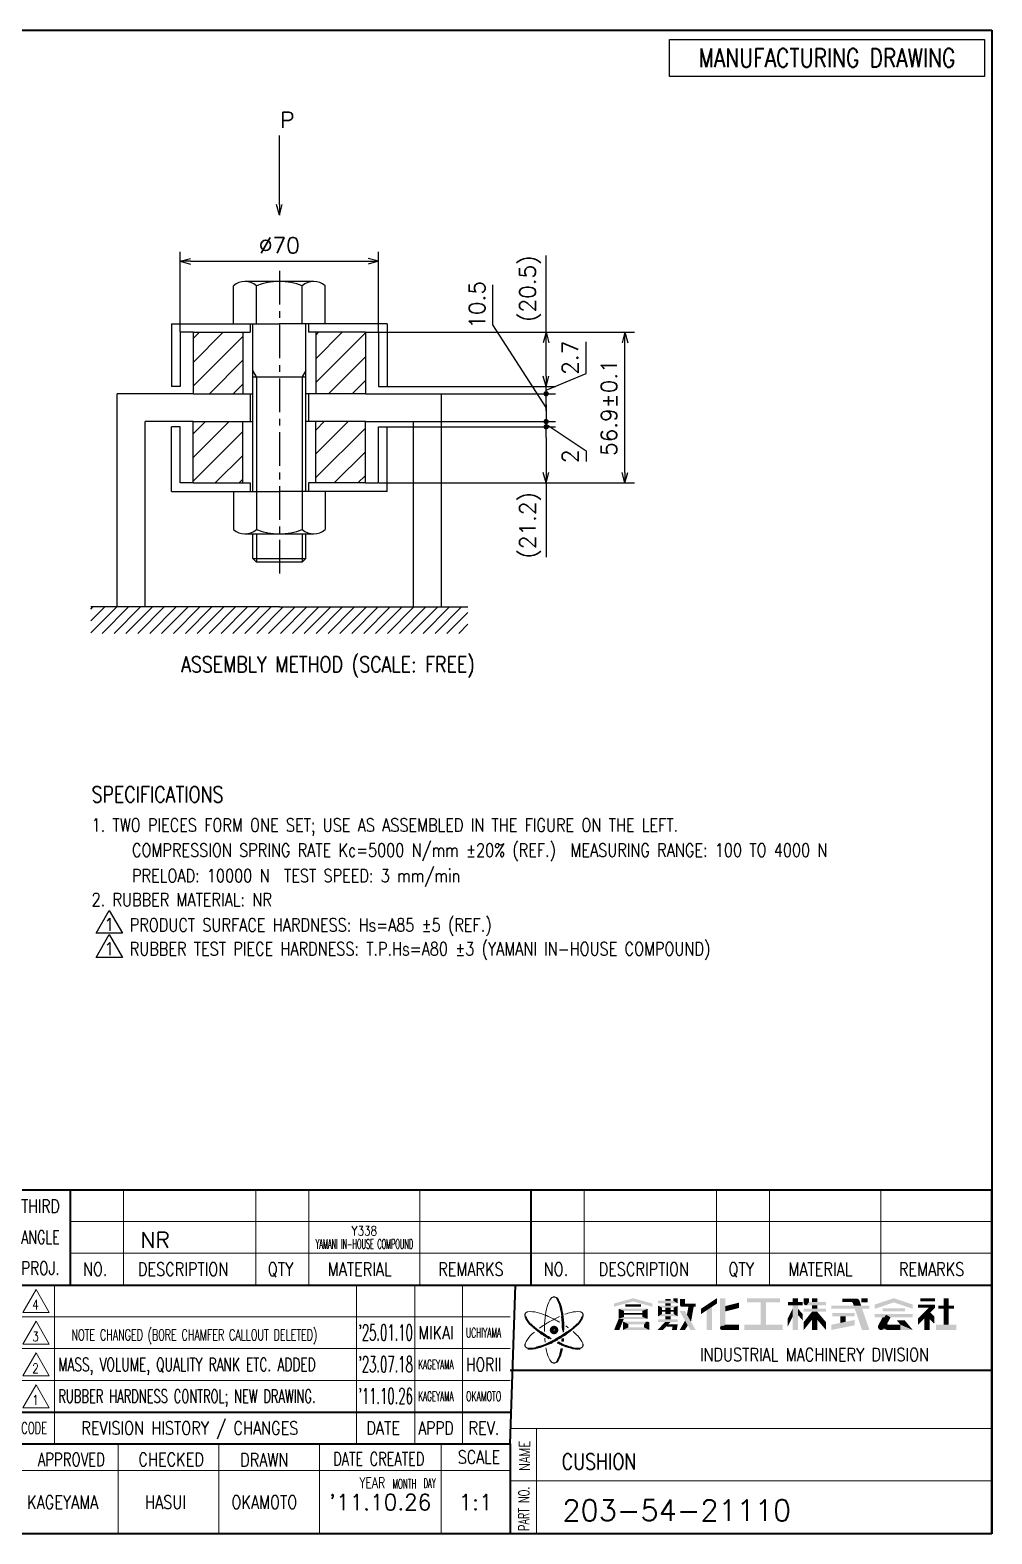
# Model space of a CAD drawing. Header units: millimetres. Extents: x 9 to 405, y 6 to 290.
# Drawn here: x 223.9 to 405.5, y 6.5 to 290.5 of the extents above; entities that cross this region are included whole.
import ezdxf
from ezdxf.enums import TextEntityAlignment as Align

# ---------------------------------------------------------------- set-up
doc = ezdxf.new("R2010")
doc.units = ezdxf.units.MM
doc.header["$LTSCALE"] = 0.2
doc.linetypes.add('CENTER', pattern=[50.8, 31.75, -6.35, 6.35, -6.35])
doc.layers.get('0').update_dxf_attribs({"linetype": 'CONTINUOUS'})
for name, color, linetype in [('1', 4, 'CONTINUOUS'), ('CENTER', 1, 'CENTER'), ('GAWA', 2, 'CONTINUOUS'), ('HOJYO', 6, 'CONTINUOUS'), ('SCALE', 4, 'CONTINUOUS')]:
    doc.layers.add(name, color=color, linetype=linetype)
doc.layers.add('AM_BOR_GAWA', color=2, linetype='CONTINUOUS', lineweight=40)
doc.styles.add('ITL-SET', font='ITALIC', dxfattribs={"bigfont": 'BIGFONT'})
doc.styles.add('ROMANS_EN', font='romans.shx')
doc.styles.get("Standard").update_dxf_attribs({"font": 'txt.shx', "bigfont": 'extfont2.shx'})
doc.dimstyles.new('YAZ1', dxfattribs={"dimtxt": 3, "dimasz": 2, "dimexe": 1.8, "dimexo": 0.1, "dimgap": 0, "dimtad": 1, "dimdec": 3, "dimzin": 9, "dimtxsty": 'STANDARD', "dimblk": 'YAZ1', "dimblk1": 'YAZ1', "dimblk2": 'YAZ1', "dimsah": 1, "dimcen": 0.1, "dimclrd": 256, "dimclre": 256, "dimclrt": 256, "dimazin": 3, "dimtfac": 1, "dimtdec": 3, "dimtmove": 2, "dimatfit": 1, "dimldrblk": 'YAZ1', "dimtvp": 1, "dimtzin": 9})

# ---------------------------------------------------------------- blocks, each defined once
blk = doc.blocks.new('nut_m201')
for p, q in [((-17.32, 0), (-17.32, 14.4)), ((12.99, 16), (-12.99, 16)), ((-8.66, 0), (-8.66, 14.4)), ((8.66, 0), (8.66, 14.4)), ((17.32, 0), (17.32, 14.4))]:
    blk.add_line(p, q)
for centre, radius, start, end in [((-12.99, 9.34), 6.66, 49.441, 130.559), ((0, -8.24), 24.24, 69.065, 110.935), ((12.99, 9.34), 6.66, 49.441, 130.559)]:
    blk.add_arc(centre, radius, start, end)
blk = doc.blocks.new('YAZ1')
for p, q in [((0, 0), (-1, 0.27)), ((0, 0), (-1, -0.27)), ((-1, 0), (0, 0))]:
    blk.add_line(p, q)
blk = doc.blocks.new('*D10')
at = {"layer": 'SCALE', "lineweight": -2, "transparency": 16777216}
for p, q in [((252.19, 233.52), (252.19, 248.65)), ((289.69, 233.52), (289.69, 248.65)), ((254.19, 246.85), (287.69, 246.85))]:
    blk.add_line(p, q, dxfattribs=at)
at = {"layer": 'SCALE', "lineweight": -2, "transparency": 16777216, "xscale": 2, "yscale": 2, "zscale": 2, "rotation": 180}
blk.add_blockref('YAZ1', (252.19, 246.85), dxfattribs=at)
at = {"layer": 'SCALE', "lineweight": -2, "transparency": 16777216, "xscale": 2, "yscale": 2, "zscale": 2}
blk.add_blockref('YAZ1', (289.69, 246.85), dxfattribs=at)
at = {"layer": 'SCALE', "transparency": 16777216, "insert": (270.94, 249.85), "char_height": 3, "attachment_point": 5}
blk.add_mtext('\\A1;%%c70', dxfattribs=at)
blk = doc.blocks.new('DOT1', base_point=(184, 131))
blk.add_line((183, 131), (184, 131))
at = {"const_width": 0.25}
blk.add_lwpolyline([(183.875, 131, 1), (184.125, 131, 1)], format="xyb", close=True, dxfattribs=at)
blk = doc.blocks.new('*D11')
at = {"layer": 'SCALE', "lineweight": -2, "transparency": 16777216}
for p, q in [((291.39, 215.57), (323.12, 215.57)), ((321.32, 213.57), (321.32, 206.97)), ((289.79, 204.97), (323.12, 204.97)), ((321.32, 204.97), (321.32, 190.97))]:
    blk.add_line(p, q, dxfattribs=at)
at = {"layer": 'SCALE', "lineweight": -2, "transparency": 16777216, "xscale": 2, "yscale": 2, "zscale": 2}
for name, p, rotation in [('DOT1', (321.32, 215.57), 90), ('YAZ1', (321.32, 204.97), 270)]:
    blk.add_blockref(name, p, dxfattribs=dict(at, rotation=rotation))
at = {"layer": 'SCALE', "transparency": 16777216, "insert": (318.32, 196.97), "char_height": 3, "attachment_point": 5, "rotation": 90}
blk.add_mtext('\\A1;(21.2)', dxfattribs=at)
blk = doc.blocks.new('*D12')
at = {"layer": 'SCALE', "lineweight": -2, "transparency": 16777216}
for p, q in [((321.32, 218.57), (321.32, 220.57)), ((296.39, 216.57), (323.12, 216.57)), ((321.32, 215.57), (321.32, 216.57)), ((321.32, 215.57), (321.32, 216.57)), ((321.32, 216.07), (328.85, 211.01)), ((291.39, 215.57), (323.12, 215.57)), ((321.32, 213.57), (321.32, 211.57)), ((328.85, 211.01), (328.85, 209.01))]:
    blk.add_line(p, q, dxfattribs=at)
at = {"layer": 'SCALE', "lineweight": -2, "transparency": 16777216, "xscale": 2, "yscale": 2, "zscale": 2}
for p, rotation in [((321.32, 216.57), 270), ((321.32, 215.57), 90)]:
    blk.add_blockref('DOT1', p, dxfattribs=dict(at, rotation=rotation))
at = {"layer": 'SCALE', "transparency": 16777216, "insert": (325.85, 210.01), "char_height": 3, "attachment_point": 5, "rotation": 90}
blk.add_mtext('\\A1;2', dxfattribs=at)
blk = doc.blocks.new('*D13')
at = {"layer": 'SCALE', "lineweight": -2, "transparency": 16777216}
for p, q in [((311.28, 234.86), (311.28, 242.36)), ((321.32, 219.2), (311.28, 234.86)), ((301.64, 221.82), (323.12, 221.82)), ((321.32, 218.57), (321.32, 219.82)), ((296.39, 216.57), (323.12, 216.57))]:
    blk.add_line(p, q, dxfattribs=at)
at = {"layer": 'SCALE', "lineweight": -2, "transparency": 16777216, "xscale": 2, "yscale": 2, "zscale": 2}
for p, rotation in [((321.32, 221.82), 90), ((321.32, 216.57), 270)]:
    blk.add_blockref('DOT1', p, dxfattribs=dict(at, rotation=rotation))
at = {"layer": 'SCALE', "transparency": 16777216, "insert": (308.28, 238.61), "char_height": 3, "attachment_point": 5, "rotation": 90}
blk.add_mtext('\\A1;10.5', dxfattribs=at)
blk = doc.blocks.new('*D14')
at = {"layer": 'SCALE', "lineweight": -2, "transparency": 16777216}
for p, q in [((328.85, 225.62), (328.85, 231.62)), ((321.32, 225.17), (321.32, 227.17)), ((321.32, 222.5), (328.85, 225.62)), ((291.39, 223.17), (323.12, 223.17)), ((301.64, 221.82), (323.12, 221.82)), ((321.32, 221.82), (321.32, 223.17)), ((321.32, 221.82), (321.32, 223.17)), ((321.32, 219.82), (321.32, 217.82))]:
    blk.add_line(p, q, dxfattribs=at)
at = {"layer": 'SCALE', "lineweight": -2, "transparency": 16777216, "xscale": 2, "yscale": 2, "zscale": 2}
for name, p, rotation in [('YAZ1', (321.32, 223.17), 270), ('DOT1', (321.32, 221.82), 90)]:
    blk.add_blockref(name, p, dxfattribs=dict(at, rotation=rotation))
at = {"layer": 'SCALE', "transparency": 16777216, "insert": (325.85, 228.62), "char_height": 3, "attachment_point": 5, "rotation": 90}
blk.add_mtext('\\A1;2.7', dxfattribs=at)
blk = doc.blocks.new('*D15')
at = {"layer": 'SCALE', "lineweight": -2, "transparency": 16777216}
for p, q in [((321.32, 233.42), (321.32, 247.92)), ((289.79, 233.42), (323.12, 233.42)), ((321.32, 225.17), (321.32, 231.42)), ((291.39, 223.17), (323.12, 223.17))]:
    blk.add_line(p, q, dxfattribs=at)
at = {"layer": 'SCALE', "lineweight": -2, "transparency": 16777216, "xscale": 2, "yscale": 2, "zscale": 2}
for p, rotation in [((321.32, 233.42), 90), ((321.32, 223.17), 270)]:
    blk.add_blockref('YAZ1', p, dxfattribs=dict(at, rotation=rotation))
at = {"layer": 'SCALE', "transparency": 16777216, "insert": (318.32, 241.67), "char_height": 3, "attachment_point": 5, "rotation": 90}
blk.add_mtext('\\A1;(20.5)', dxfattribs=at)
blk = doc.blocks.new('*D16')
at = {"layer": 'SCALE', "lineweight": -2, "transparency": 16777216}
for p, q in [((289.79, 233.42), (337.99, 233.42)), ((336.19, 206.97), (336.19, 231.42)), ((289.79, 204.97), (337.99, 204.97))]:
    blk.add_line(p, q, dxfattribs=at)
at = {"layer": 'SCALE', "lineweight": -2, "transparency": 16777216, "xscale": 2, "yscale": 2, "zscale": 2}
for p, rotation in [((336.19, 233.42), 90), ((336.19, 204.97), 270)]:
    blk.add_blockref('YAZ1', p, dxfattribs=dict(at, rotation=rotation))
at = {"layer": 'SCALE', "transparency": 16777216, "insert": (333.19, 219.2), "char_height": 3, "attachment_point": 5, "rotation": 90}
blk.add_mtext('\\A1;56.9±0.1', dxfattribs=at)
blk = doc.blocks.new('rireki')
at = {"layer": 'SCALE'}
blk.add_lwpolyline([(2.5, -1.44), (-2.5, -1.44), (0, 2.89)], close=True, dxfattribs=at)
blk.add_attdef('NO', text='', height=2.4, dxfattribs=at).set_placement((0, -1), align=Align.CENTER)
blk = doc.blocks.new('A3-format')
at = {"layer": 'AM_BOR_GAWA', "color": 2}
for p, q in [((14.5, 290.5), (405.5, 290.5)), ((14.5, 6.5), (14.5, 290.5)), ((405.5, 290.5), (405.5, 6.5)), ((405.5, 6.5), (14.5, 6.5))]:
    blk.add_line(p, q, dxfattribs=at)
blk = doc.blocks.new('A3-title-bg')
at = {"layer": 'AM_BOR_GAWA', "color": 2, "lineweight": 40}
for p, q in [((-184, 47), (-184, 65)), ((-184, 65), (0, 65)), ((-174, 47), (-174, 65)), ((-87, 47), (-87, 65)), ((0, 47), (0, 65)), ((-184, 17), (-184, 47)), ((-184, 47), (-89.94, 47)), ((-91, 17), (-89.94, 47)), ((-89.94, 47), (0, 47)), ((0, 0), (0, 47)), ((-91, 30.91), (0, 30.91)), ((-184, 0), (-184, 17)), ((-184, 17), (-91, 17)), ((-91, 17), (-91, 0)), ((0, 0), (-184, 0))]:
    blk.add_line(p, q, dxfattribs=at)
at = {"layer": 'AM_BOR_GAWA', "color": 9, "lineweight": 20}
for p, q in [((-164, 47), (-164, 65)), ((-139, 47), (-139, 65)), ((-129, 47), (-129, 65)), ((-108, 47), (-108, 65)), ((-77, 47), (-77, 65)), ((-52, 47), (-52, 65)), ((-42, 47), (-42, 65)), ((-21, 47), (-21, 65)), ((-174, 59), (0, 59)), ((-174, 53), (0, 53)), ((-183, 41.83), (-180.5, 46.17)), ((-180.5, 46.17), (-178, 41.83)), ((-177, 47), (-177, 17)), ((-120, 47), (-120, 17)), ((-109, 47), (-109, 17)), ((-100, 47), (-100, 17)), ((-184, 41), (-91, 41)), ((-183, 41.83), (-178, 41.83)), ((-183, 35.83), (-180.5, 40.17)), ((-180.5, 40.17), (-178, 35.83)), ((-184, 35), (-91, 35)), ((-183, 35.83), (-178, 35.83)), ((-183, 29.83), (-180.5, 34.17)), ((-180.5, 34.17), (-178, 29.83)), ((-184, 29), (-91, 29)), ((-183, 29.83), (-178, 29.83)), ((-183, 23.83), (-180.5, 28.17)), ((-180.5, 28.17), (-178, 23.83)), ((-183, 23.83), (-178, 23.83)), ((-91, 19.91), (0, 19.91)), ((-86, 19.91), (-86, 0)), ((-165, 17), (-165, 0)), ((-146, 17), (-146, 0)), ((-127, 0), (-127, 17)), ((-104, 0), (-104, 17)), ((-184, 12), (-91, 12)), ((-91, 10), (0, 10))]:
    blk.add_line(p, q, dxfattribs=at)
at = {"layer": 'AM_BOR_GAWA', "color": 8, "lineweight": 20}
blk.add_line((-11.74, 40.71), (-10.88, 39.85), dxfattribs=at)
at = {"layer": 'AM_BOR_GAWA', "color": 9, "lineweight": 40}
blk.add_line((-184, 23), (-91, 23), dxfattribs=at)
at = {"layer": 'AM_BOR_GAWA', "color": 8, "lineweight": 20}
for points, const_width in [([(-58.72, 43.3, 1.142857), (-58.37, 43.3, 1.142857)], 0.4), ([(-35.34, 43.59, 1), (-34.94, 43.59, 1)], 0.4), ([(-25.74, 43.91, 1), (-25.24, 43.91, 1)], 0.5), ([(-11.04, 43.11, 1), (-10.84, 43.11, 1)], 0.2), ([(-11.04, 42.79, 1), (-10.84, 42.79, 1)], 0.2), ([(-65.27, 39.71, 1), (-64.87, 39.71, 1)], 0.4), ([(-83.14, 38.51, 1), (-82.24, 38.51, 1)], 0.702), ([(-51.14, 38.91, 1), (-50.74, 38.91, 1)], 0.4), ([(-21.23, 39.11, 1), (-20.63, 39.11, 1)], 0.6)]:
    blk.add_lwpolyline(points, format="xyb", close=True, dxfattribs=dict(at, const_width=const_width))
for points, const_width in [([(-28.24, 44.11), (-26.61, 44.11, -0.321798), (-25.95, 43.63), (-25.8, 43.2)], 0.6), ([(-19.58, 41.15), (-20.17, 40.04, 0.568326), (-19.56, 39.01), (-17.27, 39.01)], 1)]:
    blk.add_lwpolyline(points, format="xyb", dxfattribs=dict(at, const_width=const_width))
at = {"layer": 'AM_BOR_GAWA', "color": 9, "lineweight": 20}
for centre, radius, start, end in [((-70.98, 39.22), 13.5, 163.9948, 173.2242), ((-78.86, 41.48), 5.31, 145.2974, 163.9948), ((-82.69, 44.13), 0.65, 90, 145.2974), ((-82.69, 44.13), 0.6, 90, 145.2974), ((-87.56, 41.32), 0.65, 94.7026, 150), ((-87.56, 41.32), 0.6, 94.7026, 150), ((-87.18, 36.68), 5.31, 76.0052, 94.7026), ((-88.75, 30.39), 11.79, 66.7758, 76.0052), ((-72.66, 21.14), 21.85, 120, 125.7357), ((-69.23, 39.01), 15.27, 173.2242, 181.9026), ((-92.71, 21.14), 21.85, 60, 66.7758), ((-72.66, 21.14), 21.85, 114.3148, 120), ((-88.98, 26.6), 15.27, 61.1646, 61.9026), ((-76.63, 30.39), 11.79, 103.9948, 109.8782), ((-78.2, 36.68), 5.31, 85.2974, 103.9948), ((-77.82, 41.32), 0.6, 30, 85.2974), ((-77.82, 41.32), 0.65, 30, 85.2974), ((-83.35, 33.7), 5.31, 136.0052, 154.7026), ((-78.69, 29.2), 11.79, 130.7431, 136.0052), ((-62.64, 38.51), 21.85, 180, 180.8005), ((-62.64, 38.51), 21.85, 184.0993, 186.0535), ((-88.98, 26.6), 15.27, 53.7049, 56.208), ((-87.92, 28.01), 13.5, 43.9948, 48.9857), ((-82.03, 33.7), 5.31, 25.2974, 43.9948), ((-87.56, 35.69), 0.65, 154.7026, 210), ((-87.56, 35.69), 0.6, 154.7026, 210), ((-72.63, 37.32), 11.79, 190.6994, 196.0052), ((-77.82, 35.69), 0.6, 330, 25.2974), ((-77.82, 35.69), 0.65, 330, 25.2974), ((-78.86, 35.53), 5.31, 196.0052, 214.7026), ((-82.69, 32.88), 0.65, 214.7026, 270), ((-82.69, 32.88), 0.6, 214.7026, 270)]:
    blk.add_arc(centre, radius, start, end, dxfattribs=at)
at = {"layer": 'AM_BOR_GAWA', "color": 8, "lineweight": 20}
for centre, radius, start, end in [((-82.69, 44.13), 0.65, 34.7026, 90), ((-82.69, 44.13), 0.6, 34.7026, 90), ((-87.56, 41.32), 0.65, 150, 205.2974), ((-87.56, 41.32), 0.6, 150, 205.2974), ((-77.82, 41.32), 0.6, 334.7026, 30), ((-77.82, 41.32), 0.65, 334.7026, 30), ((-87.56, 35.69), 0.65, 210, 265.2974), ((-87.56, 35.69), 0.6, 210, 265.2974), ((-77.82, 35.69), 0.6, 274.7026, 330), ((-77.82, 35.69), 0.65, 274.7026, 330), ((-82.69, 32.88), 0.6, 270, 325.2974), ((-82.69, 32.88), 0.65, 270, 325.2974)]:
    blk.add_arc(centre, radius, start, end, dxfattribs=at)
at = {"layer": 'AM_BOR_GAWA', "color": 2, "lineweight": 40}
for centre, radius, start, end in [((-86.52, 41.48), 5.31, 16.0052, 34.7026), ((-92.75, 39.69), 11.74, 6.7758, 16.0052), ((-92.75, 39.69), 11.79, 6.7758, 16.0052), ((-83.35, 43.31), 5.31, 205.2974, 223.9948), ((-102.74, 38.51), 21.75, 0, 6.7758), ((-102.74, 38.51), 21.85, 0, 6.7758), ((-82.03, 43.31), 5.31, 316.0052, 334.7026), ((-78.69, 47.81), 11.79, 223.9948, 233.2242), ((-78.69, 47.81), 11.74, 223.9948, 233.2242), ((-72.66, 55.87), 21.85, 233.2242, 240), ((-72.66, 55.87), 21.75, 233.2242, 240), ((-89.86, 49.91), 15.17, 293.2242, 301.9026), ((-89.86, 49.91), 15.27, 293.2242, 301.9026), ((-92.71, 55.87), 21.75, 300, 306.7758), ((-92.71, 55.87), 21.85, 300, 306.7758), ((-102.74, 38.51), 21.85, 354.3049, 355.8564), ((-86.69, 47.81), 11.74, 306.7758, 316.0052), ((-86.69, 47.81), 11.79, 306.7758, 316.0052), ((-87.18, 40.34), 5.31, 265.2974, 283.9948), ((-89.16, 48.29), 13.45, 283.9948, 293.2242), ((-89.16, 48.29), 13.5, 283.9948, 293.2242), ((-72.66, 55.87), 21.85, 244.4868, 246.7758), ((-72.66, 55.87), 21.75, 244.5635, 246.7758), ((-92.75, 37.32), 11.74, 343.9948, 348.9011), ((-92.75, 37.32), 11.79, 343.9948, 348.8521), ((-76.63, 46.63), 11.79, 246.7758, 256.0052), ((-76.63, 46.63), 11.74, 246.7758, 256.0052), ((-102.74, 38.51), 21.75, 354.4384, 355.7143), ((-78.2, 40.34), 5.31, 256.0052, 274.7026), ((-86.52, 35.53), 5.31, 325.2974, 343.9948)]:
    blk.add_arc(centre, radius, start, end, dxfattribs=at)
at = {"layer": 'AM_BOR_GAWA', "color": 2, "lineweight": 20}
for centre, radius, start, end in [((-72.66, 55.87), 21.85, 240, 240.6897), ((-72.66, 55.87), 21.75, 240, 240.9213), ((-102.74, 38.51), 21.75, 358.9261, 360), ((-102.74, 38.51), 21.85, 359.1171, 360)]:
    blk.add_arc(centre, radius, start, end, dxfattribs=at)
at = {"layer": 'AM_BOR_GAWA', "color": 8, "lineweight": 20}
for points in [[(-71.34, 43.52), (-67.74, 44.51), (-71.34, 42.92), (-67.74, 43.9)], [(-69.24, 43.34), (-66.24, 43.34), (-69.24, 42.89), (-66.24, 42.89)], [(-67.74, 44.51), (-64.14, 43.52), (-67.74, 43.9), (-64.14, 42.92)], [(-63.04, 44.03), (-60.14, 44.03), (-63.04, 43.53), (-59.34, 43.53)], [(-63.04, 43.08), (-59.34, 43.08), (-62.29, 42.73), (-60.09, 42.73)], [(-63.04, 43.08), (-62.29, 42.73), (-63.04, 41.08), (-62.29, 41.53)], [(-61.69, 44.35), (-60.69, 44.35), (-61.69, 44.03), (-60.69, 44.03)], [(-61.69, 43.53), (-60.69, 43.53), (-61.69, 43.08), (-60.69, 43.08)], [(-61.69, 42.73), (-60.69, 42.73), (-61.69, 42.28), (-60.69, 42.28)], [(-60.14, 44.51), (-59.34, 44.51), (-60.14, 44.03), (-59.34, 43.53)], [(-60.09, 42.73), (-59.34, 43.08), (-60.09, 41.53), (-59.34, 41.08)], [(-58.92, 44.35), (-57.97, 44.35), (-58.92, 43.3), (-57.97, 43.5)], [(-58.92, 43.3), (-57.97, 43.5), (-58.52, 42.9), (-57.97, 43.5)], [(-57.97, 43.5), (-55.94, 43.5), (-58.52, 42.9), (-55.94, 42.9)], [(-57.32, 42.9), (-56.32, 42.9), (-57.58, 41.41), (-56.82, 40.06)], [(-54.94, 42.51), (-51.94, 44.51), (-54.94, 41.51), (-51.94, 43.51)], [(-53.84, 42.24), (-52.84, 42.91), (-53.84, 38.51), (-52.84, 38.51)], [(-51.34, 44.51), (-50.34, 44.51), (-51.34, 38.91), (-50.34, 39.51)], [(-50.34, 43.02), (-47.74, 43.68), (-50.34, 42.02), (-47.74, 42.68)], [(-46.24, 44.51), (-40.04, 44.51), (-46.24, 43.71), (-40.04, 43.71)], [(-43.64, 43.71), (-42.64, 43.71), (-43.64, 39.51), (-42.64, 39.51)], [(-38.53, 43.79), (-35.73, 43.79), (-38.53, 43.19), (-35.73, 43.19)], [(-37.63, 44.51), (-36.63, 44.51), (-37.63, 43.79), (-36.63, 43.79)], [(-37.63, 43.19), (-36.63, 43.19), (-37.63, 38.51), (-36.63, 38.51)], [(-35.54, 44.51), (-34.54, 44.51), (-35.54, 43.59), (-34.54, 43.79)], [(-35.54, 43.59), (-34.54, 43.79), (-35.14, 43.19), (-34.54, 43.79)], [(-34.54, 43.79), (-31.34, 43.79), (-35.14, 43.19), (-31.34, 43.19)], [(-33.99, 44.51), (-32.99, 44.51), (-33.99, 43.79), (-32.99, 43.79)], [(-33.99, 43.19), (-32.99, 43.19), (-33.99, 42.55), (-32.99, 42.55)], [(-30.34, 43.11), (-23.14, 43.11), (-30.34, 42.51), (-23.14, 42.51)], [(-26.53, 44.41), (-25.49, 44.41), (-26.09, 43.11), (-25.01, 44.07)], [(-26.09, 43.11), (-25.01, 44.07), (-26.09, 43.11), (-24.69, 43.11)], [(-24.64, 44.51), (-23.44, 44.51), (-24.64, 43.71), (-23.44, 43.71)], [(-22.14, 43.31), (-18.54, 44.51), (-22.14, 42.51), (-18.54, 43.71)], [(-20.64, 42.61), (-16.44, 42.61), (-20.64, 42.01), (-16.44, 42.01)], [(-18.54, 44.51), (-14.94, 43.31), (-18.54, 43.71), (-14.94, 42.51)], [(-13.94, 43.31), (-10.94, 43.31), (-13.94, 42.71), (-11.94, 42.71)], [(-11.94, 42.71), (-10.8, 42.65), (-13.94, 40.71), (-13.94, 39.51)], [(-13.54, 44.51), (-10.74, 44.51), (-13.54, 43.91), (-10.74, 43.91)], [(-11.94, 42.71), (-10.94, 43.31), (-11.94, 42.71), (-10.74, 43.11)], [(-11.94, 42.71), (-10.74, 43.11), (-11.94, 42.71), (-10.74, 42.79)], [(-11.94, 42.71), (-10.74, 42.79), (-11.94, 42.71), (-10.8, 42.65)], [(-10.14, 43.11), (-7.14, 43.11), (-10.14, 42.51), (-7.14, 42.51)], [(-9.14, 44.51), (-8.14, 44.51), (-9.14, 43.11), (-8.14, 43.11)], [(-70.49, 40.61), (-69.51, 40.61), (-71.34, 38.51), (-70.36, 38.51)], [(-70.49, 42.51), (-69.49, 42.13), (-70.49, 40.61), (-69.49, 40.98)], [(-70.49, 42.51), (-64.99, 42.51), (-69.49, 42.13), (-65.99, 42.13)], [(-69.49, 40.98), (-65.99, 40.98), (-70.49, 40.61), (-64.99, 40.61)], [(-69.67, 40.11), (-68.67, 39.61), (-69.67, 38.51), (-68.67, 39.01)], [(-69.67, 40.11), (-65.07, 40.11), (-68.67, 39.61), (-65.67, 39.61)], [(-69.49, 41.71), (-65.99, 41.71), (-69.49, 41.41), (-65.99, 41.41)], [(-65.99, 42.13), (-64.99, 42.51), (-65.99, 40.98), (-64.99, 40.61)], [(-65.67, 39.61), (-65.07, 40.11), (-65.67, 39.61), (-64.67, 39.71)], [(-61.69, 40.05), (-60.69, 40.05), (-63.14, 38.51), (-62.14, 38.51)], [(-62.29, 41.53), (-60.09, 41.53), (-63.04, 41.08), (-59.34, 41.08)], [(-63.04, 40.55), (-59.34, 40.55), (-63.04, 40.05), (-59.34, 40.05)], [(-62.29, 42.28), (-60.09, 42.28), (-62.29, 41.98), (-60.09, 41.98)], [(-61.69, 41.98), (-60.69, 41.98), (-61.69, 41.53), (-60.69, 41.53)], [(-61.69, 41.08), (-60.69, 41.08), (-61.69, 40.55), (-60.69, 40.55)], [(-58.97, 42.09), (-57.97, 42.09), (-56.94, 38.51), (-55.94, 38.51)], [(-57.94, 40.27), (-57.45, 39.4), (-58.97, 38.51), (-57.97, 38.51)], [(-38.54, 40.73), (-37.64, 42.53), (-38.54, 39.23), (-37.63, 41.05)], [(-36.63, 42.55), (-35.73, 41.51), (-36.63, 41.35), (-35.73, 40.31)], [(-35.54, 42.55), (-31.34, 42.55), (-35.54, 41.95), (-31.34, 41.95)], [(-35.54, 40.01), (-33.99, 41.95), (-35.54, 38.51), (-33.99, 40.45)], [(-33.99, 41.95), (-32.99, 41.95), (-33.99, 38.51), (-32.99, 38.51)], [(-32.99, 41.95), (-31.34, 40.01), (-32.99, 40.45), (-31.34, 38.51)], [(-30.34, 39.51), (-25.94, 40.4), (-30.34, 38.51), (-25.94, 39.4)], [(-30.14, 41.71), (-25.94, 41.71), (-30.14, 41.11), (-25.94, 41.11)], [(-28.64, 41.11), (-27.64, 41.11), (-28.64, 39.85), (-27.64, 40.06)], [(-25.89, 42.51), (-24.49, 42.51), (-24.54, 38.51), (-23.14, 38.51)], [(-22.14, 41.51), (-14.94, 41.51), (-22.14, 40.91), (-14.94, 40.91)], [(-20.64, 40.91), (-19.14, 40.91), (-21.46, 39.39), (-19.73, 39.8)], [(-17.94, 40.31), (-16.44, 40.31), (-17.27, 39.51), (-14.94, 38.51)], [(-12.74, 40.71), (-11.74, 41.71), (-12.74, 38.51), (-11.74, 38.51)], [(-11.64, 41.81), (-11.74, 40.71), (-11.74, 41.71)], [(-11.64, 41.81), (-10.88, 41.05), (-11.74, 40.71), (-10.88, 39.85)], [(-10.88, 39.85), (-10.88, 41.05), (-11.74, 40.71), (-10.88, 39.85)], [(-11.74, 40.71), (-10.88, 39.85), (-11.74, 40.71)], [(-9.14, 42.51), (-8.14, 42.51), (-9.14, 39.51), (-8.14, 39.51)], [(-68.67, 39.01), (-65.67, 39.01), (-69.67, 38.51), (-64.67, 38.51)], [(-65.67, 39.61), (-64.67, 39.71), (-65.67, 39.01), (-64.67, 38.51)], [(-61.18, 39.56), (-59.34, 39.56), (-61.5, 39.16), (-60.3, 39.16)], [(-60.3, 39.16), (-59.34, 39.56), (-60.41, 38.51), (-59.51, 38.51)], [(-51.34, 38.91), (-50.34, 39.51), (-50.94, 38.51), (-50.34, 39.51)], [(-50.34, 39.51), (-47.74, 39.51), (-50.94, 38.51), (-47.74, 38.51)], [(-46.74, 39.51), (-39.54, 39.51), (-46.74, 38.51), (-39.54, 38.51)], [(-21.46, 39.39), (-17.27, 39.51), (-20.93, 38.51), (-14.94, 38.51)], [(-10.54, 39.51), (-6.74, 39.51), (-10.54, 38.51), (-6.74, 38.51)]]:
    blk.add_solid(points, dxfattribs=at)
at = {"layer": 'GAWA', "color": 0}
for p, q in [((-389.17, 281.94), (-359.17, 281.94)), ((-389.17, 281.94), (-389.17, 275.02)), ((-359.17, 281.94), (-359.17, 275.02)), ((-389.17, 275.02), (-359.17, 275.02))]:
    blk.add_line(p, q, dxfattribs=at)
at = {"layer": 'AM_BOR_GAWA', "color": 9, "lineweight": 20, "style": 'ROMANS_EN'}
for s, height, width, p in [('THIRD', 2.5, 0.770046, (-183.3, 60.66)), ('ANGLE', 2.5, 0.698599, (-183.3, 54.79)), ('PROJ.', 2.5, 0.752934, (-183.3, 48.93)), ('NO.', 2.5, 0.8, (-171.65, 48.75)), ('DESCRIPTION', 2.5, 0.8, (-161.26, 48.75)), ('QTY', 2.5, 0.8, (-136.75, 48.75)), ('MATERIAL', 2.5, 0.8, (-125.42, 48.75)), ('REMARKS', 2.5, 0.8, (-104.56, 48.75)), ('NO.', 2.5, 0.8, (-84.65, 48.75)), ('DESCRIPTION', 2.5, 0.8, (-74.26, 48.75)), ('QTY', 2.5, 0.8, (-49.75, 48.75)), ('MATERIAL', 2.5, 0.8, (-38.42, 48.75)), ('REMARKS', 2.5, 0.8, (-17.56, 48.75)), ('4', 1.8, 0.8, (-181.21, 42.39)), ('3', 1.8, 0.8, (-181.21, 36.39)), ('INDUSTRIAL MACHINERY DIVISION', 2.5, 0.8, (-55.15, 32.61)), ('2', 1.8, 0.8, (-181.21, 30.39)), ('1', 1.8, 0.8, (-181.21, 24.39)), ('CODE', 2.2, 0.625272, (-183.3, 18.9)), ('REVISION HISTORY / CHANGES', 2.5, 0.8, (-171.94, 18.75)), ('DATE', 2.5, 0.8, (-118.13, 18.75)), ('APPD', 2.5, 0.765192, (-108.3, 18.75)), ('REV.', 2.5, 0.8, (-98.84, 18.75)), ('APPROVED', 2.5, 0.73364, (-180.18, 12.82)), ('CHECKED', 2.5, 0.8, (-161.16, 12.82)), ('DRAWN', 2.5, 0.8, (-141.96, 12.76)), ('DATE CREATED', 2.5, 0.714183, (-124.4, 12.91)), ('SCALE', 2.5, 0.785374, (-100.85, 13.27)), ('YEAR', 2, 0.747337, (-119.45, 8.66)), ('MONTH', 1.8, 0.550991, (-113.18, 8.56)), ('DAY', 1.8, 0.521917, (-107.33, 8.68))]:
    blk.add_text(s, height=height, dxfattribs=dict(at, width=width)).set_placement(p)
for s, width, p in [('NAME', 0.8, (-88.25, 14.73)), ('PART NO.', 0.667211, (-88.38, 4.74))]:
    blk.add_text(s, height=2, rotation=90, dxfattribs=dict(at, width=width)).set_placement(p, align=Align.MIDDLE_CENTER)
at = {"layer": 'AM_BOR_GAWA', "color": 4, "lineweight": 20}
for tag, p in [('USER-NAME{18}', (-81.23, 22.07)), ('NAME{20}', (-81.23, 12.16)), ('NUMBER{20}', (-81.11, 2.45))]:
    blk.add_attdef(tag, p, '', height=4, dxfattribs=at)
blk.add_attdef('CADNO', text='', height=3, rotation=90, dxfattribs=at).set_placement((-393.5, 12.5), align=Align.MIDDLE_CENTER)
for tag, p in [('APPROVAL{6}', (-174.5, 6)), ('CHECK{6}', (-155.5, 6)), ('DRAW{6}', (-136.5, 6)), ('DATE{7}', (-115.5, 6)), ('GEN-TITLE-SCA{4}', (-97.5, 6))]:
    blk.add_attdef(tag, text='', height=3, dxfattribs=at).set_placement(p, align=Align.MIDDLE_CENTER)
at = {"layer": 'GAWA', "color": 0, "style": 'ITL-SET', "width": 0.65}
blk.add_text('CONFIDENTIAL', height=3.5, dxfattribs=at).set_placement((-387.88, 276.72))

msp = doc.modelspace()

# ---------------------------------------------------------------- hatches: boundary and pattern name
h = msp.add_hatch()
h.set_pattern_fill('ANSI31', color=3, scale=0.5, style=0)
h.set_pattern_definition([(45, (137.4564, 0.2155), (-1.122532, 1.122532), [])])
h.paths.add_polyline_path([(306.5408, 181.5713), (270.9408, 181.5713), (235.3408, 181.5713), (235.3408, 176.5713), (270.9408, 176.5713), (306.5408, 176.5713)])
at = {"layer": 'SCALE'}
h = msp.add_hatch(dxfattribs=at)
h.set_pattern_fill('ANSI31', color=256)
h.paths.add_polyline_path([(264.0658, 233.4213), (254.6908, 233.4213), (254.6908, 221.8213), (264.0658, 221.8213)])
h.paths.add_polyline_path([(287.1908, 233.4213), (277.8158, 233.4213), (277.8158, 221.8213), (287.1908, 221.8213)])
h.paths.add_polyline_path([(264.0658, 216.5713), (254.6908, 216.5713), (254.6908, 204.9713), (264.0658, 204.9713)])
h.paths.add_polyline_path([(287.1908, 216.5713), (277.8158, 216.5713), (277.8158, 204.9713), (287.1908, 204.9713)])

# ---------------------------------------------------------------- linework, layer by layer
for p, q in [((254.6908, 233.4213), (254.6908, 221.8213)), ((264.0658, 233.4213), (264.0658, 221.8213)), ((277.8158, 233.4213), (277.8158, 221.8213)), ((287.1908, 233.4213), (287.1908, 221.8213)), ((265.9408, 225.0213), (275.9408, 225.0213)), ((254.6908, 204.9713), (254.6908, 216.5713)), ((264.0658, 204.9713), (264.0658, 216.5713)), ((277.8158, 204.9713), (277.8158, 216.5713)), ((287.1908, 204.9713), (287.1908, 216.5713)), ((287.1908, 204.9713), (289.6908, 204.9713)), ((270.9408, 181.5713), (235.3408, 181.5713)), ((270.9408, 181.5713), (306.5408, 181.5713))]:
    msp.add_line(p, q)
at = {"layer": '1'}
for p, q in [((266.6158, 225.0213), (265.9408, 226.1904)), ((275.9408, 226.1904), (275.2658, 225.0213))]:
    msp.add_line(p, q, dxfattribs=at)
at = {"layer": 'CENTER'}
msp.add_line((270.9408, 245.0213), (270.9408, 187.5213), dxfattribs=at)
at = {"layer": 'HOJYO'}
for p, q in [((250.5908, 235.0213), (270.9408, 235.0213)), ((250.5908, 235.0213), (250.5908, 223.1713)), ((252.1908, 233.4213), (252.1908, 223.1713)), ((254.6908, 233.4213), (252.1908, 233.4213)), ((254.6908, 233.4213), (265.4408, 233.4213)), ((265.4408, 235.0213), (265.4408, 233.4213)), ((265.9408, 203.3713), (265.9408, 235.0213)), ((291.2908, 235.0213), (270.9408, 235.0213)), ((275.9408, 203.3713), (275.9408, 235.0213)), ((276.4408, 235.0213), (276.4408, 233.4213)), ((287.1908, 233.4213), (276.4408, 233.4213)), ((287.1908, 233.4213), (289.6908, 233.4213)), ((289.6908, 233.4213), (289.6908, 223.1713)), ((291.2908, 235.0213), (291.2908, 223.1713)), ((266.6158, 225.0213), (266.6158, 203.3713)), ((275.2658, 225.0213), (275.2658, 203.3713)), ((254.6908, 221.8213), (240.3408, 221.8213)), ((240.3408, 181.5713), (240.3408, 221.8213)), ((252.1908, 223.1713), (250.5908, 223.1713)), ((254.6908, 221.8213), (265.9408, 221.8213)), ((265.4408, 221.8213), (265.4408, 216.5713)), ((287.1908, 221.8213), (275.9408, 221.8213)), ((276.4408, 221.8213), (276.4408, 216.5713)), ((287.1908, 221.8213), (301.5408, 221.8213)), ((289.6908, 223.1713), (291.2908, 223.1713)), ((301.5408, 181.5713), (301.5408, 221.8213)), ((245.5908, 181.5713), (245.5908, 216.5713)), ((254.6908, 216.5713), (245.5908, 216.5713)), ((254.6908, 216.5713), (265.9408, 216.5713)), ((254.6908, 216.5713), (265.9408, 216.5713)), ((287.1908, 216.5713), (275.9408, 216.5713)), ((287.1908, 216.5713), (275.9408, 216.5713)), ((287.1908, 216.5713), (296.2908, 216.5713)), ((296.2908, 181.5713), (296.2908, 216.5713)), ((250.5908, 203.3713), (250.5908, 215.5713)), ((252.1908, 215.5713), (250.5908, 215.5713)), ((252.1908, 204.9713), (252.1908, 215.5713)), ((289.6908, 204.9713), (289.6908, 215.5713)), ((289.6908, 215.5713), (291.2908, 215.5713)), ((291.2908, 203.3713), (291.2908, 215.5713)), ((254.6908, 204.9713), (252.1908, 204.9713)), ((254.6908, 204.9713), (265.4408, 204.9713)), ((265.4408, 204.9713), (265.4408, 203.3713)), ((287.1908, 204.9713), (276.4408, 204.9713)), ((276.4408, 204.9713), (276.4408, 203.3713)), ((250.5908, 203.3713), (270.9408, 203.3713)), ((262.2806, 203.3713), (262.2806, 196.1713)), ((266.6107, 203.3713), (266.6107, 196.1713)), ((291.2908, 203.3713), (270.9408, 203.3713)), ((275.271, 203.3713), (275.271, 196.1713)), ((279.6011, 203.3713), (279.6011, 196.1713)), ((264.4456, 195.3713), (265.9408, 195.3713)), ((265.9408, 190.6963), (265.9408, 195.3713)), ((265.9408, 195.3713), (277.436, 195.3713)), ((266.6158, 195.3713), (266.6158, 190.0213)), ((275.2658, 195.3713), (275.2658, 190.0213)), ((275.9408, 190.6963), (275.9408, 195.3713)), ((265.9408, 190.6963), (275.9408, 190.6963)), ((265.9408, 190.6963), (266.6158, 190.0213)), ((275.9408, 190.6963), (275.2658, 190.0213)), ((275.2658, 190.0213), (266.6158, 190.0213))]:
    msp.add_line(p, q, dxfattribs=at)
for centre, radius, start, end in [((264.4456, 198.7009), 3.3297, 229.441037, 310.558963), ((270.9408, 207.49), 12.1188, 249.065034, 290.934966), ((277.436, 198.7009), 3.3297, 229.441037, 310.558963)]:
    msp.add_arc(centre, radius, start, end, dxfattribs=at)
at = {"layer": 'SCALE'}
for p, q in [((344.597, 288.7456), (404.0796, 288.7456)), ((344.597, 281.7456), (344.597, 288.7456)), ((404.0796, 288.7456), (404.0796, 281.7456)), ((404.0796, 281.7456), (344.597, 281.7456)), ((270.9408, 257.5723), (270.9408, 270.5723))]:
    msp.add_line(p, q, dxfattribs=at)

# ---------------------------------------------------------------- block references
at = {"layer": 'HOJYO', "xscale": 0.5, "yscale": 0.5, "zscale": 0.5}
msp.add_blockref('nut_m201', (270.9408, 235.0213), dxfattribs=at)
at = {"layer": 'SCALE'}
msp.add_blockref('A3-format', (0, 0), dxfattribs=at)
ref = msp.add_blockref('A3-title-bg', (405.5, 6.5), dxfattribs=at)
ref.add_attrib('NAME{20}', 'CUSHION', (324.2661, 18.6595), dxfattribs={"layer": 'AM_BOR_GAWA', "color": 4, "lineweight": 20, "height": 3, "style": 'ROMANS_EN', "width": 0.8})
ref.add_attrib('NUMBER{20}', '203-54-21110', (324.3909, 8.9452), dxfattribs={"layer": 'AM_BOR_GAWA', "color": 4, "lineweight": 20, "height": 4})
ref.add_attrib('GEN-TITLE-SCA{4}', '1:1', dxfattribs={"layer": 'AM_BOR_GAWA', "color": 4, "lineweight": 20, "height": 3}).set_placement((308, 12.5), align=Align.MIDDLE_CENTER)
ref.add_attrib('DATE{7}', "'11.10.26", dxfattribs={"layer": 'AM_BOR_GAWA', "color": 4, "lineweight": 20, "height": 3}).set_placement((290, 12.5), align=Align.MIDDLE_CENTER)
ref.add_attrib('DRAW{6}', 'OKAMOTO', (261.8881, 11.25), dxfattribs={"layer": 'AM_BOR_GAWA', "color": 4, "lineweight": 20, "height": 2.5, "style": 'ROMANS_EN', "width": 0.8})
ref.add_attrib('CHECK{6}', 'HASUI', (245.5857, 11.25), dxfattribs={"layer": 'AM_BOR_GAWA', "color": 4, "lineweight": 20, "height": 2.5, "style": 'ROMANS_EN', "width": 0.8})
ref.add_attrib('APPROVAL{6}', 'KAGEYAMA', (223.2995, 11.25), dxfattribs={"layer": 'AM_BOR_GAWA', "color": 4, "lineweight": 20, "height": 2.5, "style": 'ROMANS_EN', "width": 0.8})
ref.add_attrib('CADNO', '03111543', dxfattribs={"layer": 'AM_BOR_GAWA', "color": 4, "lineweight": 20, "height": 3, "rotation": 90}).set_placement((12, 19), align=Align.MIDDLE_CENTER)
at = {"layer": 'SCALE', "xscale": 2, "yscale": 2, "zscale": 2, "rotation": 270}
msp.add_blockref('YAZ1', (270.9408, 255.5723), dxfattribs=at)
at = {"layer": 'SCALE'}
for p in [(238.8206, 121.3639), (238.8206, 116.791)]:
    msp.add_blockref('rireki', p, dxfattribs=at).add_auto_attribs({'NO': '1'})

# ---------------------------------------------------------------- texts
at = {"layer": 'SCALE', "style": 'ROMANS_EN', "width": 0.8}
msp.add_text('MANUFACTURING DRAWING', height=3.5, dxfattribs=at).set_placement((374.3383, 285.2456), align=Align.MIDDLE_CENTER)
at = {"layer": 'SCALE'}
msp.add_text('P', height=3, dxfattribs=at).set_placement((271.0854, 272.0151))
at = {"layer": 'SCALE', "style": 'ROMANS_EN'}
for s, height, width, p in [('ASSEMBLY METHOD (SCALE: FREE)', 3, 0.8, (252.4121, 169.2105)), ('SPECIFICATIONS', 3, 0.8, (235.4919, 144.6591)), ('1. TWO PIECES FORM ONE SET; USE AS ASSEMBLED IN THE FIGURE ON THE LEFT.', 2.5, 0.8, (235.4919, 139.1207)), ('COMPRESSION SPRING RATE Kc=5000 N/mm ±20% (REF.)  MEASURING RANGE: 100 TO 4000 N', 2.5, 0.8, (243.1119, 134.3941)), ('PRELOAD: 10000 N  TEST SPEED: 3 mm/min', 2.5, 0.8, (243.1119, 129.5622)), ('2. RUBBER MATERIAL: NR', 2.5, 0.8, (235.4919, 125.0312)), ('PRODUCT SURFACE HARDNESS: Hs=A85 ±5 (REF.)', 2.5, 0.8, (242.6919, 120.251)), ('RUBBER TEST PIECE HARDNESS: T.P.Hs=A80 ±3 (YAMANI IN-HOUSE COMPOUND)', 2.5, 0.8, (242.6919, 115.7568)), ('NOTE CHANGED (BORE CHAMFER CALLOUT DELETED)', 2.1, 0.627209, (231.6967, 43.0353)), ('MIKAI', 2.5, 0.784564, (297.2, 43.25)), ('UCHIYAMA', 1.8, 0.570094, (306.2, 43.6)), ('MASS, VOLUME, QUALITY RANK ETC. ADDED', 2.5, 0.67374, (229.2, 37.25)), ('KAGEYAMA', 1.8, 0.548307, (297.2, 37.6)), ('HORII', 2.5, 0.765192, (306.2, 37.25)), ('RUBBER HARDNESS CONTROL; NEW DRAWING.', 2.5, 0.635943, (229.2, 31.25)), ('KAGEYAMA', 1.8, 0.548307, (297.2, 31.6)), ('OKAMOTO', 1.8, 0.593684, (306.2, 31.6))]:
    msp.add_text(s, height=height, dxfattribs=dict(at, width=width)).set_placement(p)
at = {"layer": 'SCALE'}
msp.add_text('NR', height=3, dxfattribs=at).set_placement((247.5, 62), align=Align.MIDDLE)
at = {"layer": 'SCALE', "style": 'ROMANS_EN'}
for s, width, p in [('Y338', 0.8, (287, 62.85)), ('YAMANI IN-HOUSE COMPOUND', 0.475919, (287, 60.35))]:
    msp.add_text(s, height=1.8, dxfattribs=dict(at, width=width)).set_placement(p, align=Align.CENTER)
at = {"layer": 'SCALE'}
for s, width, p, p2 in [("'25.01.10", 0.58885, (285.8431, 43.0384), (296.148, 43.0384)), ("'23.07.18", 0.542362, (285.8431, 37.0384), (296.148, 37.0384)), ("'11.10.26", 0.60617, (285.8431, 31.0384), (296.148, 31.0384))]:
    msp.add_text(s, height=3, dxfattribs=dict(at, width=width)).set_placement(p, p2, align=Align.FIT)

# ---------------------------------------------------------------- dimensions: what is measured, and where the dimension line sits
dim = msp.add_linear_dim(base=(289.6908, 246.8498), p1=(252.1908, 233.4213), p2=(289.6908, 233.4213), text='%%c70', dimstyle='YAZ1', dxfattribs=at)
dim.commit()
dim.dimension.update_dxf_attribs({"geometry": '*D10', "text_midpoint": (270.9408, 249.8498)})
for base, p1, p2, text, override, picture, middle in [((321.3229, 233.4213), (291.2908, 223.1713), (289.6908, 233.4213), '(20.5)', {"dimtmove": 0, "dimatfit": 2}, '*D15', (318.3229, 241.6713)), ((336.1898, 233.4213), (289.6908, 204.9713), (289.6908, 233.4213), '56.9±0.1', {"dimzin": 8, "dimtol": 1, "dimlim": 0, "dimtp": 0.1, "dimtm": 0.1, "dimtfac": 1}, '*D16', (333.1898, 219.1963)), ((321.3229, 215.5713), (289.6908, 204.9713), (291.2908, 215.5713), '(21.2)', {"dimjust": 1, "dimblk2": 'DOT1', "dimtmove": 0, "dimatfit": 2}, '*D11', (318.3229, 196.9713))]:
    dim = msp.add_linear_dim(base=base, p1=p1, p2=p2, angle=90, text=text, dimstyle='YAZ1', override=override, dxfattribs=at)
    dim.commit()
    dim.dimension.update_dxf_attribs({"geometry": picture, "text_midpoint": middle})
for base, p1, p2, text, override, picture, middle in [((321.3229, 221.8213), (296.2908, 216.5713), (301.5408, 221.8213), '10.5', {"dimblk1": 'DOT1', "dimblk2": 'DOT1', "dimtmove": 1, "dimatfit": 3}, '*D13', (311.2783, 234.8641)), ((321.3229, 223.1713), (301.5408, 221.8213), (291.2908, 223.1713), '2.7', {"dimblk1": 'DOT1', "dimtmove": 1, "dimatfit": 3}, '*D14', (328.8486, 225.6159)), ((321.3229, 216.5713), (291.2908, 215.5713), (296.2908, 216.5713), '2', {"dimblk1": 'DOT1', "dimblk2": 'DOT1', "dimtmove": 1, "dimatfit": 3}, '*D12', (328.8486, 211.0065))]:
    dim = msp.add_linear_dim(base=base, p1=p1, p2=p2, angle=90, text=text, dimstyle='YAZ1', override=override, dxfattribs=at)
    dim.commit()
    dim.dimension.update_dxf_attribs({"geometry": picture, "text_midpoint": middle, "dimtype": 160})

doc.saveas('drawing.dxf')
